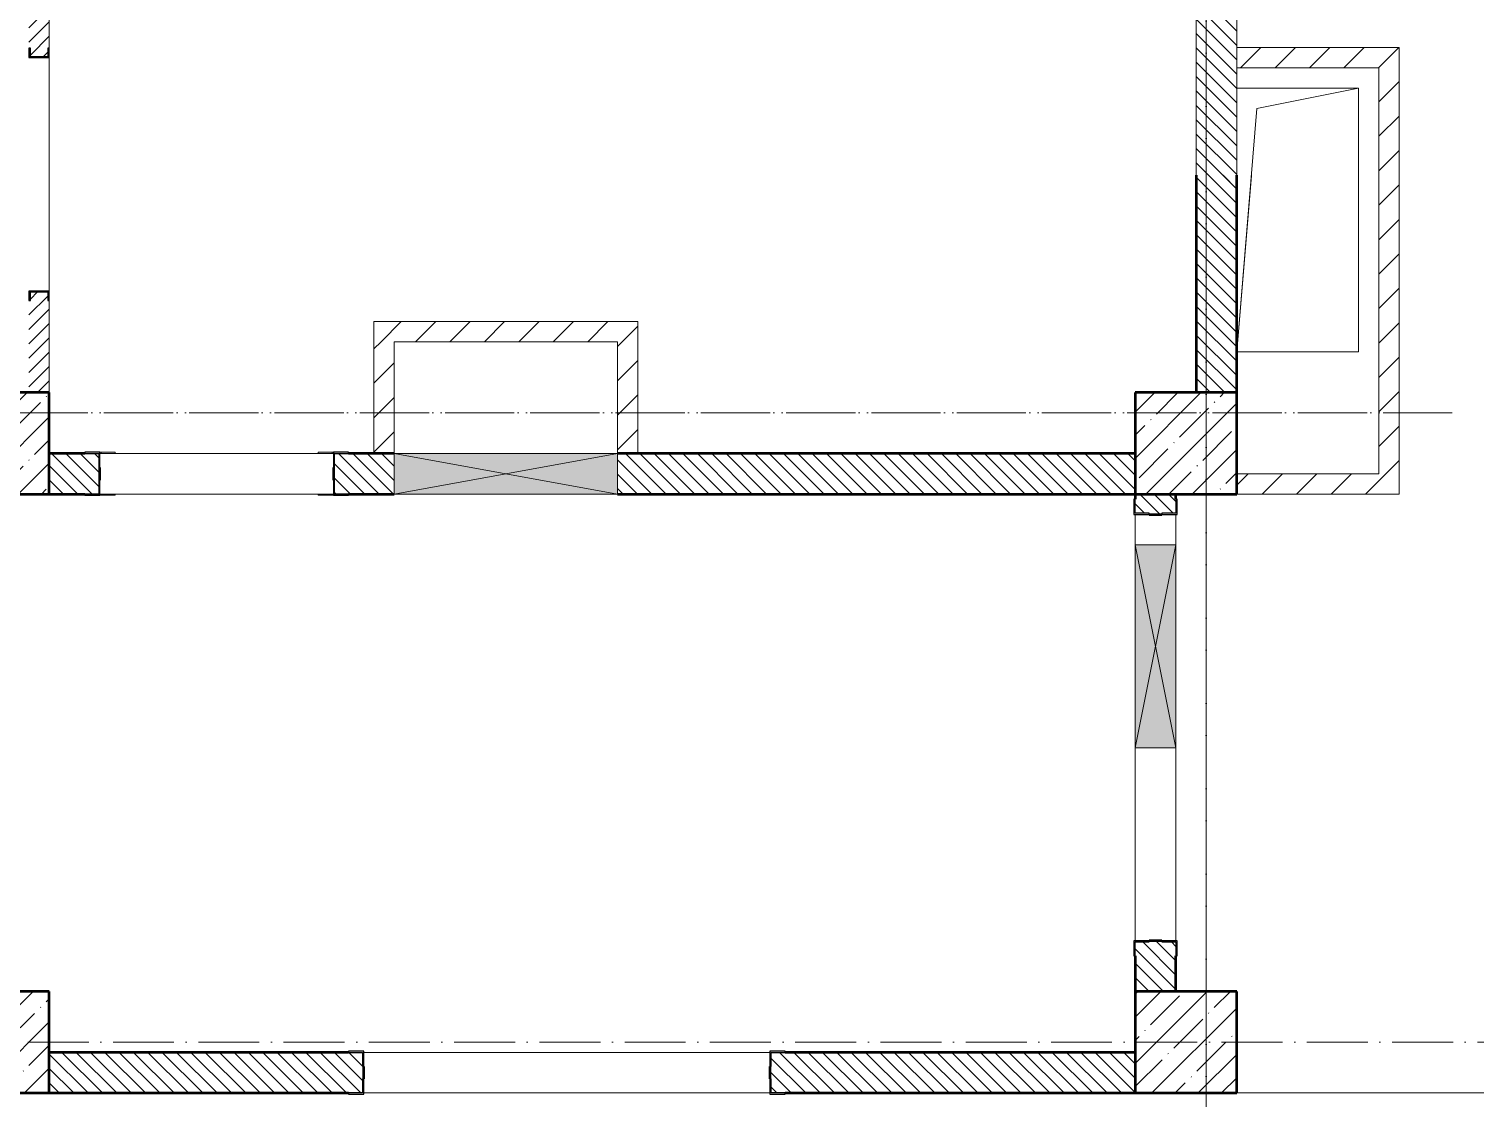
# Model space of a CAD drawing. Header units: millimetres. Extents: x -12989 to 629078, y -109036 to 555275.
# Drawn here: x 126560 to 133684, y 106670 to 111936 of the extents above; entities that cross this region are included whole.
import ezdxf

# ---------------------------------------------------------------- set-up
doc = ezdxf.new("R2010")
doc.units = ezdxf.units.MM
doc.linetypes.add('50_200_ШТРИХ_1Т_ш5_п1_п1_', pattern=[700, 500, -100, 0, -100])
for name, color, linetype, lineweight in [('A-DETL-GENF-OTLN', 7, 'Continuous', 9), ('A-FLOR-____-OTLN', 7, 'Continuous', 9), ('A-GENM-____-MCUT', 7, 'Continuous', 25), ('A-GENM-____-OTLN', 7, 'Continuous', 9), ('A-GENM-____-OTLN-1', 7, 'Continuous', 25), ('A-GLAZ-____-OTLN', 7, 'Continuous', 9), ('A-WALL-____-MCUT', 7, 'Continuous', 13), ('A-WALL-____-MCUT-2', 7, 'Continuous', 50), ('A-WALL-____-PATT-1', 7, 'Continuous', 9), ('A-WALL-FNSH-MCUT-1', 7, 'Continuous', 9), ('I-WALL-____-OTLN', 7, 'Continuous', 9), ('S-COLS-____-MCUT', 7, 'Continuous', 50), ('S-COLS-____-OTLN', 7, 'Continuous', 9), ('S-GRID-____-OTLN-1', 7, '50_200_ШТРИХ_1Т_ш5_п1_п1_', 9)]:
    doc.layers.add(name, color=color, linetype=linetype, lineweight=lineweight)
pattern_1 = [(45, (-89000, -46181.04), (-114.04925, 114.04925), []), (45, (-88885.95, -46181.04), (-114.04925, 114.04925), [201.613, -40.323, 3.353, -36.97])]
pattern_2 = [(45, (-83150, -46181.04), (-114.04925, 114.04925), []), (45, (-83035.95, -46181.04), (-114.04925, 114.04925), [201.613, -40.323, 3.353, -36.97])]
pattern_3 = [(135, (43259.71, 63713.66), (-35.35534, -35.35534), [])]
pattern_4 = [(45, (-83150, -43231.04), (-114.04925, 114.04925), []), (45, (-83035.95, -43231.04), (-114.04925, 114.04925), [201.613, -40.323, 3.353, -36.97])]
pattern_5 = [(45, (-89000, -43231.04), (-114.04925, 114.04925), []), (45, (-88885.95, -43231.04), (-114.04925, 114.04925), [201.613, -40.323, 3.353, -36.97])]
pattern_6 = [(45, (43259.71, 63713.66), (-84.85281, 84.85281), [])]
pattern_7 = [(135, (43259.71, 63713.66), (-35.35534, -35.35534), [])]
pattern_8 = [(45, (43259.71, 63713.66), (-84.85281, 84.85281), [])]

# ---------------------------------------------------------------- blocks, each defined once
blk = doc.blocks.new('BSC_Колонна _Прямоугольная - 500х500-V53-АР1_План отверстий 2 этажа в осях 1-64_Ю-ЯЯ')
at = {"layer": 'S-COLS-____-OTLN'}
h = blk.add_hatch(dxfattribs=at)
h.set_pattern_fill('FP_63', color=256, style=0, pattern_type=2)
h.set_pattern_definition(pattern_1)
h.paths.add_polyline_path([(-250, -250), (250, -250), (250, 250), (-250, 250)], flags=0)
at = {"layer": 'S-COLS-____-MCUT'}
for p, q in [((250, 250), (-250, 250)), ((-250, 250), (-250, -250)), ((250, -250), (250, 250)), ((-250, -250), (250, -250))]:
    blk.add_line(p, q, dxfattribs=at)
blk = doc.blocks.new('BSC_Колонна _Прямоугольная - 500х500-V54-АР1_План отверстий 2 этажа в осях 1-64_Ю-ЯЯ')
at = {"layer": 'S-COLS-____-OTLN'}
h = blk.add_hatch(dxfattribs=at)
h.set_pattern_fill('FP_64', color=256, style=0, pattern_type=2)
h.set_pattern_definition(pattern_2)
h.paths.add_polyline_path([(-250, -250), (250, -250), (250, 250), (-250, 250)], flags=0)
at = {"layer": 'S-COLS-____-MCUT'}
for p, q in [((250, 250), (-250, 250)), ((-250, 250), (-250, -250)), ((250, -250), (250, 250)), ((-250, -250), (250, -250))]:
    blk.add_line(p, q, dxfattribs=at)
blk = doc.blocks.new('BSC_Колонна _Прямоугольная - 500х500-V121-АР1_План отверстий 2 этажа в осях 1-64_Ю-ЯЯ')
at = {"layer": 'S-COLS-____-OTLN'}
h = blk.add_hatch(dxfattribs=at)
h.set_pattern_fill('FP_134', color=256, style=0, pattern_type=2)
h.set_pattern_definition(pattern_4)
h.paths.add_polyline_path([(-250, -250), (250, -250), (250, 250), (-250, 250)], flags=0)
at = {"layer": 'S-COLS-____-MCUT'}
for p, q in [((250, 250), (-250, 250)), ((-250, 250), (-250, -250)), ((250, -250), (250, 250)), ((-250, -250), (250, -250))]:
    blk.add_line(p, q, dxfattribs=at)
blk = doc.blocks.new('BSC_Колонна _Прямоугольная - 500х500-V122-АР1_План отверстий 2 этажа в осях 1-64_Ю-ЯЯ')
at = {"layer": 'S-COLS-____-OTLN'}
h = blk.add_hatch(dxfattribs=at)
h.set_pattern_fill('FP_135', color=256, style=0, pattern_type=2)
h.set_pattern_definition(pattern_5)
h.paths.add_polyline_path([(-250, -250), (250, -250), (250, 250), (-250, 250)], flags=0)
at = {"layer": 'S-COLS-____-MCUT'}
for p, q in [((250, 250), (-250, 250)), ((-250, 250), (-250, -250)), ((250, -250), (250, 250)), ((-250, -250), (250, -250))]:
    blk.add_line(p, q, dxfattribs=at)
blk = doc.blocks.new('154_Стойка_СКБ_Швеллер - СМ-2180_100-28278414-АР1_План отверстий 2 этажа в осях 1-64_Ю-ЯЯ')
at = {"layer": 'A-GENM-____-MCUT'}
for p, q in [((171, 50), (125, 50)), ((125, 50), (125, -50)), ((129.5, 42.4), (171, 42.4)), ((129.5, -42.4), (129.5, 42.4)), ((171, 42.4), (171, 50)), ((125, -50), (171, -50)), ((171, -42.4), (129.5, -42.4)), ((171, -50), (171, -42.4))]:
    blk.add_line(p, q, dxfattribs=at)
blk = doc.blocks.new('154_Стойка_СКБ_Уголок - СМ-2180_200-28268025-АР1_План отверстий 2 этажа в осях 1-64_Ю-ЯЯ')
at = {"layer": 'A-GENM-____-MCUT'}
for p, q in [((125, 156), (125, 81)), ((200, 156), (125, 156)), ((131, 81), (131, 150)), ((131, 150), (200, 150)), ((200, 150), (200, 156)), ((125, 81), (131, 81)), ((131, 19), (125, 19)), ((125, 19), (125, -56)), ((131, -50), (131, 19)), ((125, -56), (200, -56)), ((200, -50), (131, -50)), ((200, -56), (200, -50))]:
    blk.add_line(p, q, dxfattribs=at)
blk = doc.blocks.new('Фахверк_СКБ_Уголок - 200_3550-28267367-АР1_План отверстий 2 этажа в осях 1-64_Ю-ЯЯ')
at = {"layer": 'A-GENM-____-MCUT'}
for p, q in [((200, 156), (125, 156)), ((125, 156), (125, 81)), ((131, 81), (131, 150)), ((131, 150), (200, 150)), ((200, 150), (200, 156)), ((125, 81), (131, 81)), ((131, 19), (125, 19)), ((125, 19), (125, -56)), ((131, -50), (131, 19)), ((125, -56), (200, -56)), ((200, -50), (131, -50)), ((200, -56), (200, -50))]:
    blk.add_line(p, q, dxfattribs=at)
blk = doc.blocks.new('Фахверк_СКБ_Уголок - 200_3960_зеркало-28268689-АР1_План отверстий 2 этажа в осях 1-64_Ю-ЯЯ')
at = {"layer": 'A-GENM-____-MCUT'}
for p, q in [((200, 156), (125, 156)), ((125, 156), (125, 81)), ((131, 81), (131, 150)), ((131, 150), (200, 150)), ((200, 150), (200, 156)), ((125, 81), (131, 81)), ((131, 19), (125, 19)), ((125, 19), (125, -56)), ((131, -50), (131, 19)), ((125, -56), (200, -56)), ((200, -50), (131, -50)), ((200, -56), (200, -50))]:
    blk.add_line(p, q, dxfattribs=at)
blk = doc.blocks.new('Фахверк_СКБ_Уголок - 200_3960-28268576-АР1_План отверстий 2 этажа в осях 1-64_Ю-ЯЯ')
at = {"layer": 'A-GENM-____-MCUT'}
for p, q in [((200, 156), (125, 156)), ((125, 156), (125, 81)), ((131, 81), (131, 150)), ((131, 150), (200, 150)), ((200, 150), (200, 156)), ((125, 81), (131, 81)), ((131, 19), (125, 19)), ((125, 19), (125, -56)), ((131, -50), (131, 19)), ((125, -56), (200, -56)), ((200, -50), (131, -50)), ((200, -56), (200, -50))]:
    blk.add_line(p, q, dxfattribs=at)
blk = doc.blocks.new('AR_Отверстие прямоугольное _в плите_ - AR_Отверстие прямоугольное _в плите_-V180-АР1_План отверстий 2 этажа в осях 1-64_Ю-ЯЯ')
at = {"layer": 'A-GENM-____-OTLN'}
for p, q in [((300, 650), (-300, 650)), ((-200, 550), (300, 650)), ((300, -650), (300, 650)), ((-300, -650), (-200, 550)), ((-300, -650), (300, -650))]:
    blk.add_line(p, q, dxfattribs=at)
blk = doc.blocks.new('AR_Отверстие прямоугольное _в стене__БезПР - AR_Отверстие прямоугольное _в стене__БезПР-36789323-АР1_План отверстий 2 этажа в осях 1-64_Ю-ЯЯ')
at = {"layer": 'A-GLAZ-____-OTLN'}
blk.add_hatch(color=256, dxfattribs=at).paths.add_polyline_path([(-500, -100), (500, -100), (500, 100), (-500, 100)], flags=0)
at = {"layer": 'A-DETL-GENF-OTLN'}
for p, q in [((-500, -100), (-500, 100)), ((-500, 100), (500, 100)), ((500, 100), (-500, -100)), ((-500, 100), (500, -100)), ((500, 100), (-500, 100)), ((-500, 100), (-500, -100)), ((500, 100), (500, -100)), ((500, -100), (500, 100)), ((500, -100), (-500, -100)), ((-500, -100), (500, -100))]:
    blk.add_line(p, q, dxfattribs=at)
at = {"layer": 'A-GLAZ-____-OTLN'}
blk.add_line((500, 100), (-500, 100), dxfattribs=at)
blk = doc.blocks.new('AR_Отверстие прямоугольное _в стене__БезПР - AR_Отверстие прямоугольное _в стене__БезПР-36789527-АР1_План отверстий 2 этажа в осях 1-64_Ю-ЯЯ')
at = {"layer": 'A-GLAZ-____-OTLN'}
blk.add_hatch(color=256, dxfattribs=at).paths.add_polyline_path([(-550, 100), (-550, -100), (550, -100), (550, 100)], flags=0)
at = {"layer": 'A-DETL-GENF-OTLN'}
for p, q in [((-550, -100), (-550, 100)), ((-550, 100), (550, 100)), ((550, 100), (-550, -100)), ((-550, 100), (550, -100)), ((550, 100), (-550, 100)), ((-550, 100), (-550, -100)), ((550, 100), (550, -100)), ((550, -100), (550, 100)), ((550, -100), (-550, -100)), ((-550, -100), (550, -100))]:
    blk.add_line(p, q, dxfattribs=at)
at = {"layer": 'A-GLAZ-____-OTLN'}
blk.add_line((550, 100), (-550, 100), dxfattribs=at)
blk = doc.blocks.new('BSC_Колонна _Прямоугольная - 500х500-V80-АР1_План отверстий 2 этажа в осях 1-64_А-ГГ')
at = {"layer": 'S-COLS-____-OTLN'}
h = blk.add_hatch(dxfattribs=at)
h.set_pattern_fill('FP_109', color=256, style=0, pattern_type=2)
h.set_pattern_definition(pattern_1)
h.paths.add_polyline_path([(-250, -250), (250, -250), (250, 250), (-250, 250)], flags=0)
at = {"layer": 'S-COLS-____-MCUT'}
for p, q in [((250, 250), (-250, 250)), ((-250, 250), (-250, -250)), ((250, -250), (250, 250)), ((-250, -250), (250, -250))]:
    blk.add_line(p, q, dxfattribs=at)
blk = doc.blocks.new('BSC_Колонна _Прямоугольная - 500х500-V81-АР1_План отверстий 2 этажа в осях 1-64_А-ГГ')
at = {"layer": 'S-COLS-____-OTLN'}
h = blk.add_hatch(dxfattribs=at)
h.set_pattern_fill('FP_110', color=256, style=0, pattern_type=2)
h.set_pattern_definition(pattern_2)
h.paths.add_polyline_path([(-250, -250), (250, -250), (250, 250), (-250, 250)], flags=0)
at = {"layer": 'S-COLS-____-MCUT'}
for p, q in [((250, 250), (-250, 250)), ((-250, 250), (-250, -250)), ((250, -250), (250, 250)), ((-250, -250), (250, -250))]:
    blk.add_line(p, q, dxfattribs=at)
blk = doc.blocks.new('BSC_Колонна _Прямоугольная - 500х500-V125-АР1_План отверстий 2 этажа в осях 1-64_А-ГГ')
at = {"layer": 'S-COLS-____-OTLN'}
h = blk.add_hatch(dxfattribs=at)
h.set_pattern_fill('FP_155', color=256, style=0, pattern_type=2)
h.set_pattern_definition(pattern_4)
h.paths.add_polyline_path([(-250, -250), (250, -250), (250, 250), (-250, 250)], flags=0)
at = {"layer": 'S-COLS-____-MCUT'}
for p, q in [((250, 250), (-250, 250)), ((-250, 250), (-250, -250)), ((250, -250), (250, 250)), ((-250, -250), (250, -250))]:
    blk.add_line(p, q, dxfattribs=at)
blk = doc.blocks.new('BSC_Колонна _Прямоугольная - 500х500-V126-АР1_План отверстий 2 этажа в осях 1-64_А-ГГ')
at = {"layer": 'S-COLS-____-OTLN'}
h = blk.add_hatch(dxfattribs=at)
h.set_pattern_fill('FP_156', color=256, style=0, pattern_type=2)
h.set_pattern_definition(pattern_5)
h.paths.add_polyline_path([(-250, -250), (250, -250), (250, 250), (-250, 250)], flags=0)
at = {"layer": 'S-COLS-____-MCUT'}
for p, q in [((250, 250), (-250, 250)), ((-250, 250), (-250, -250)), ((250, -250), (250, 250)), ((-250, -250), (250, -250))]:
    blk.add_line(p, q, dxfattribs=at)
blk = doc.blocks.new('154_Стойка_СКБ_Швеллер - СМ-2180_100-28278414-АР1_План отверстий 2 этажа в осях 1-64_А-ГГ')
at = {"layer": 'A-GENM-____-MCUT'}
for p, q in [((171, 50), (125, 50)), ((125, 50), (125, -50)), ((129.5, 42.4), (171, 42.4)), ((129.5, -42.4), (129.5, 42.4)), ((171, 42.4), (171, 50)), ((125, -50), (171, -50)), ((171, -42.4), (129.5, -42.4)), ((171, -50), (171, -42.4))]:
    blk.add_line(p, q, dxfattribs=at)
blk = doc.blocks.new('154_Стойка_СКБ_Уголок - СМ-2180_200-28268025-АР1_План отверстий 2 этажа в осях 1-64_А-ГГ')
at = {"layer": 'A-GENM-____-MCUT'}
for p, q in [((125, 156), (125, 81)), ((200, 156), (125, 156)), ((131, 81), (131, 150)), ((131, 150), (200, 150)), ((200, 150), (200, 156)), ((125, 81), (131, 81)), ((131, 19), (125, 19)), ((125, 19), (125, -56)), ((131, -50), (131, 19)), ((125, -56), (200, -56)), ((200, -50), (131, -50)), ((200, -56), (200, -50))]:
    blk.add_line(p, q, dxfattribs=at)
blk = doc.blocks.new('Стойка_Влож_Уголок_Опорный - Уголок-28213941-АР1_План отверстий 2 этажа в осях 1-64_А-ГГ')
at = {"layer": 'A-GENM-____-OTLN'}
for p, q in [((-212, -6), (-212, 0)), ((0, 0), (0, -6)), ((-212, -75), (-212, -6)), ((-212, -6), (-206, -6)), ((-6, -6), (0, -6)), ((0, -6), (0, -75)), ((-212, -75), (-206, -75)), ((-6, -75), (0, -75))]:
    blk.add_line(p, q, dxfattribs=at)
blk = doc.blocks.new('Фахверк_СКБ_Уголок - 200_3550-28267367-АР1_План отверстий 2 этажа в осях 1-64_А-ГГ')
at = {"layer": 'A-GENM-____-MCUT'}
for p, q in [((200, 156), (125, 156)), ((125, 156), (125, 81)), ((131, 81), (131, 150)), ((131, 150), (200, 150)), ((200, 150), (200, 156)), ((125, 81), (131, 81)), ((131, 19), (125, 19)), ((125, 19), (125, -56)), ((131, -50), (131, 19)), ((125, -56), (200, -56)), ((200, -50), (131, -50)), ((200, -56), (200, -50))]:
    blk.add_line(p, q, dxfattribs=at)
blk = doc.blocks.new('Фахверк_СКБ_Уголок - 200_3960_зеркало-28268689-АР1_План отверстий 2 этажа в осях 1-64_А-ГГ')
at = {"layer": 'A-GENM-____-MCUT'}
for p, q in [((200, 156), (125, 156)), ((125, 156), (125, 81)), ((131, 81), (131, 150)), ((131, 150), (200, 150)), ((200, 150), (200, 156)), ((125, 81), (131, 81)), ((131, 19), (125, 19)), ((125, 19), (125, -56)), ((131, -50), (131, 19)), ((125, -56), (200, -56)), ((200, -50), (131, -50)), ((200, -56), (200, -50))]:
    blk.add_line(p, q, dxfattribs=at)
blk = doc.blocks.new('Фахверк_СКБ_Уголок - 200_3960-28268576-АР1_План отверстий 2 этажа в осях 1-64_А-ГГ')
at = {"layer": 'A-GENM-____-MCUT'}
for p, q in [((200, 156), (125, 156)), ((125, 156), (125, 81)), ((131, 81), (131, 150)), ((131, 150), (200, 150)), ((200, 150), (200, 156)), ((125, 81), (131, 81)), ((131, 19), (125, 19)), ((125, 19), (125, -56)), ((131, -50), (131, 19)), ((125, -56), (200, -56)), ((200, -50), (131, -50)), ((200, -56), (200, -50))]:
    blk.add_line(p, q, dxfattribs=at)
blk = doc.blocks.new('AR_Отверстие прямоугольное _в плите_ - AR_Отверстие прямоугольное _в плите_-30552544-АР1_План отверстий 2 этажа в осях 1-64_А-ГГ')
at = {"layer": 'A-GENM-____-OTLN'}
for p, q in [((-300, -650), (-227.5, 220.1)), ((300, -650), (300, 220.1)), ((-300, -650), (300, -650))]:
    blk.add_line(p, q, dxfattribs=at)
blk = doc.blocks.new('AR_Отверстие прямоугольное _в стене__БезПР - AR_Отверстие прямоугольное _в стене__БезПР-36789323-АР1_План отверстий 2 этажа в осях 1-64_А-ГГ')
at = {"layer": 'A-GLAZ-____-OTLN'}
blk.add_hatch(color=256, dxfattribs=at).paths.add_polyline_path([(-500, -100), (500, -100), (500, 100), (-500, 100)], flags=0)
at = {"layer": 'A-DETL-GENF-OTLN'}
for p, q in [((-500, -100), (-500, 100)), ((-500, 100), (500, 100)), ((500, 100), (-500, -100)), ((-500, 100), (500, -100)), ((500, 100), (-500, 100)), ((-500, 100), (-500, -100)), ((500, 100), (500, -100)), ((500, -100), (500, 100)), ((500, -100), (-500, -100)), ((-500, -100), (500, -100))]:
    blk.add_line(p, q, dxfattribs=at)
at = {"layer": 'A-GLAZ-____-OTLN'}
blk.add_line((500, 100), (-500, 100), dxfattribs=at)
blk = doc.blocks.new('AR_Отверстие прямоугольное _в стене__БезПР - AR_Отверстие прямоугольное _в стене__БезПР-36789527-АР1_План отверстий 2 этажа в осях 1-64_А-ГГ')
at = {"layer": 'A-GLAZ-____-OTLN'}
blk.add_hatch(color=256, dxfattribs=at).paths.add_polyline_path([(-550, 100), (-550, -100), (550, -100), (550, 100)], flags=0)
at = {"layer": 'A-DETL-GENF-OTLN'}
for p, q in [((-550, -100), (-550, 100)), ((-550, 100), (550, 100)), ((550, 100), (-550, -100)), ((-550, 100), (550, -100)), ((550, 100), (-550, 100)), ((-550, 100), (-550, -100)), ((550, 100), (550, -100)), ((550, -100), (550, 100)), ((550, -100), (-550, -100)), ((-550, -100), (550, -100))]:
    blk.add_line(p, q, dxfattribs=at)
at = {"layer": 'A-GLAZ-____-OTLN'}
blk.add_line((550, 100), (-550, 100), dxfattribs=at)
blk = doc.blocks.new('2этаж')
at = {"layer": 'S-GRID-____-OTLN-1', "color": 251, "ltscale": 0.6, "true_color": 0x636466}
for p, q in [((73508.3, 549908.8), (73508.3, 498997)), ((73508.3, 508896.9), (73508.3, 454533.3)), ((51735.1, 505347), (74727.1, 505347)), ((53374.4, 505347), (74727.1, 505347)), ((58880.7, 502247), (88334.7, 502247)), ((58880.7, 502247), (88334.7, 502247))]:
    blk.add_line(p, q, dxfattribs=at)

msp = doc.modelspace()

# ---------------------------------------------------------------- hatches: boundary and pattern name
at = {"layer": 'A-WALL-____-PATT-1'}
h = msp.add_hatch(dxfattribs=at)
h.set_pattern_fill('FP_5', color=256, style=0, pattern_type=2)
h.set_pattern_definition([(45, (43259.71, 63713.66), (-35.35534, 35.35534), [])])
h.paths.add_polyline_path([(126567.3115, 110144.7006), (126659.7115, 110144.7006), (126659.7115, 110598.7006), (126652.1115, 110598.7006), (126652.1115, 110640.2006), (126567.3115, 110640.2006), (126567.3115, 110598.7006), (126559.7115, 110598.7006), (126559.7115, 110144.7006)], flags=0)
h.paths.add_polyline_path([(126567.3115, 111799.2006), (126652.1115, 111799.2006), (126652.1115, 111840.7006), (126659.7115, 111840.7006), (126659.7115, 112448.7006), (126652.1115, 112448.7006), (126652.1115, 112490.2006), (126567.3115, 112490.2006), (126567.3115, 112448.7006), (126559.7115, 112448.7006), (126559.7115, 111840.7006), (126567.3115, 111840.7006)], flags=0)
h.paths.add_polyline_path([(126656.7115, 113647.7006), (126656.8543, 113694.7006), (126659.7115, 113694.7006), (126659.7115, 115394.7006), (126559.7115, 115394.7006), (126559.7115, 113694.7006), (126562.7115, 113694.7006), (126562.7115, 113647.7006)], flags=0)
h = msp.add_hatch(dxfattribs=at)
h.set_pattern_fill('FP_6', color=256, style=0, pattern_type=2)
h.set_pattern_definition(pattern_3)
h.paths.add_polyline_path([(132509.7115, 110144.7006), (132509.7115, 115394.7006), (132309.7115, 115394.7006), (132309.7115, 110144.7006)], flags=0)
h = msp.add_hatch(dxfattribs=at)
h.set_pattern_fill('FP_4', color=256, style=0, pattern_type=2)
h.set_pattern_definition(pattern_6)
h.paths.add_polyline_path([(133209.7115, 111744.7006), (133209.7115, 111844.7006), (132509.7115, 111844.7006), (132509.7115, 111744.7006)], flags=0)
h = msp.add_hatch(dxfattribs=at)
h.set_pattern_fill('FP_4', color=256, style=0, pattern_type=2)
h.set_pattern_definition(pattern_6)
h.paths.add_polyline_path([(133209.7115, 109744.7006), (133309.7115, 109744.7006), (133309.7115, 111844.7006), (133209.7115, 111844.7006), (133209.7115, 111251.7764)], flags=0)
h = msp.add_hatch(dxfattribs=at)
h.set_pattern_fill('FP_6', color=256, style=0, pattern_type=2)
h.set_pattern_definition(pattern_7)
h.paths.add_polyline_path([(132509.7115, 110144.7006), (132509.7115, 111214.8392), (132309.7115, 111214.8392), (132309.7115, 110144.7006)], flags=0)
h = msp.add_hatch(dxfattribs=at)
h.set_pattern_fill('FP_4', color=256, style=0, pattern_type=2)
h.set_pattern_definition(pattern_8)
h.paths.add_polyline_path([(133309.7115, 109744.7006), (133309.7115, 111214.8392), (133209.7115, 111214.8392), (133209.7115, 109744.7006)], flags=0)
h = msp.add_hatch(dxfattribs=at)
h.set_pattern_fill('FP_5', color=256, style=0, pattern_type=2)
h.set_pattern_definition([(45, (43259.71, 63713.66), (-35.35534, 35.35534), [])])
h.paths.add_polyline_path([(126659.7115, 110144.7006), (126659.7115, 110598.7006), (126652.1115, 110598.7006), (126652.1115, 110640.2006), (126567.3115, 110640.2006), (126567.3115, 110598.7006), (126559.7115, 110598.7006), (126559.7115, 110144.7006), (126652.1115, 110144.7006)], flags=0)
h = msp.add_hatch(dxfattribs=at)
h.set_pattern_fill('FP_4', color=256, style=0, pattern_type=2)
h.set_pattern_definition(pattern_6)
h.paths.add_polyline_path([(128259.7115, 110394.7006), (129559.7115, 110394.7006), (129559.7115, 110494.7006), (128259.7115, 110494.7006)], flags=0)
h = msp.add_hatch(dxfattribs=at)
h.set_pattern_fill('FP_4', color=256, style=0, pattern_type=2)
h.set_pattern_definition(pattern_8)
h.paths.add_polyline_path([(128259.7115, 110394.7006), (129559.7115, 110394.7006), (129559.7115, 110494.7006), (128259.7115, 110494.7006)], flags=0)
h = msp.add_hatch(dxfattribs=at)
h.set_pattern_fill('FP_4', color=256, style=0, pattern_type=2)
h.set_pattern_definition(pattern_6)
h.paths.add_polyline_path([(128359.7115, 109844.7006), (128359.7115, 110394.7006), (128259.7115, 110394.7006), (128259.7115, 109844.7006)], flags=0)
h = msp.add_hatch(dxfattribs=at)
h.set_pattern_fill('FP_4', color=256, style=0, pattern_type=2)
h.set_pattern_definition(pattern_8)
h.paths.add_polyline_path([(128359.7115, 109844.7006), (128359.7115, 110394.7006), (128259.7115, 110394.7006), (128259.7115, 109844.7006)], flags=0)
h = msp.add_hatch(dxfattribs=at)
h.set_pattern_fill('FP_4', color=256, style=0, pattern_type=2)
h.set_pattern_definition(pattern_6)
h.paths.add_polyline_path([(129459.7115, 109844.7006), (129559.7115, 109844.7006), (129559.7115, 110394.7006), (129459.7115, 110394.7006)], flags=0)
h = msp.add_hatch(dxfattribs=at)
h.set_pattern_fill('FP_4', color=256, style=0, pattern_type=2)
h.set_pattern_definition(pattern_8)
h.paths.add_polyline_path([(129459.7115, 109844.7006), (129559.7115, 109844.7006), (129559.7115, 110394.7006), (129459.7115, 110394.7006)], flags=0)
h = msp.add_hatch(dxfattribs=at)
h.set_pattern_fill('FP_6', color=256, style=0, pattern_type=2)
h.set_pattern_definition(pattern_3)
h.paths.add_polyline_path([(132009.7115, 109644.7006), (132009.7115, 109844.7006), (129459.7115, 109844.7006), (129459.7115, 109644.7006), (131619.5637, 109644.7006)], flags=0)
h.paths.add_polyline_path([(126834.7115, 109644.7006), (126903.7115, 109644.7006), (126903.7115, 109713.7006), (126909.7115, 109713.7006), (126909.7115, 109775.7006), (126903.7115, 109775.7006), (126903.7115, 109844.7006), (126659.7115, 109844.7006), (126659.7115, 109644.7006), (126703.7115, 109644.7006)], flags=0)
h.paths.add_polyline_path([(128134.7115, 109644.7006), (128359.7115, 109644.7006), (128359.7115, 109844.7006), (128065.7115, 109844.7006), (128065.7115, 109775.7006), (128059.7115, 109775.7006), (128059.7115, 109713.7006), (128065.7115, 109713.7006), (128065.7115, 109644.7006), (128084.5624, 109644.7006)], flags=0)
h = msp.add_hatch(dxfattribs=at)
h.set_pattern_fill('FP_6', color=256, style=0, pattern_type=2)
h.set_pattern_definition(pattern_7)
h.paths.add_polyline_path([(132009.7115, 109644.7006), (132009.7115, 109844.7006), (129459.7115, 109844.7006), (129459.7115, 109644.7006), (131619.2363, 109644.7006)], flags=0)
h.paths.add_polyline_path([(128359.7115, 109644.7006), (128359.7115, 109844.7006), (128065.7115, 109844.7006), (128065.7115, 109775.7006), (128059.7115, 109775.7006), (128059.7115, 109713.7006), (128065.7115, 109713.7006), (128065.7115, 109644.7006), (128134.7115, 109644.7006)], flags=0)
h.paths.add_polyline_path([(126834.7115, 109644.7006), (126903.7115, 109644.7006), (126903.7115, 109713.7006), (126909.7115, 109713.7006), (126909.7115, 109775.7006), (126903.7115, 109775.7006), (126903.7115, 109844.7006), (126659.7115, 109844.7006), (126659.7115, 109644.7006)], flags=0)
h = msp.add_hatch(dxfattribs=at)
h.set_pattern_fill('FP_4', color=256, style=0, pattern_type=2)
h.set_pattern_definition(pattern_6)
h.paths.add_polyline_path([(132509.7115, 109644.7006), (133309.7115, 109644.7006), (133309.7115, 109744.7006), (132509.7115, 109744.7006)], flags=0)
h = msp.add_hatch(dxfattribs=at)
h.set_pattern_fill('FP_4', color=256, style=0, pattern_type=2)
h.set_pattern_definition(pattern_8)
h.paths.add_polyline_path([(132509.7115, 109644.7006), (133309.7115, 109644.7006), (133309.7115, 109744.7006), (132509.7115, 109744.7006)], flags=0)
h = msp.add_hatch(dxfattribs=at)
h.set_pattern_fill('FP_6', color=256, style=0, pattern_type=2)
h.set_pattern_definition(pattern_3)
h.paths.add_polyline_path([(132009.7115, 107194.7006), (132209.7115, 107194.7006), (132209.7115, 107438.7006), (132140.7115, 107438.7006), (132140.7115, 107444.7006), (132078.7115, 107444.7006), (132078.7115, 107438.7006), (132009.7115, 107438.7006), (132009.7115, 107369.7006)], flags=0)
h.paths.add_polyline_path([(132078.7115, 109544.7006), (132140.7115, 109544.7006), (132140.7115, 109550.7006), (132209.7115, 109550.7006), (132209.7115, 109644.7006), (132009.7115, 109644.7006), (132009.7115, 109550.7006), (132078.7115, 109550.7006)], flags=0)
h = msp.add_hatch(dxfattribs=at)
h.set_pattern_fill('FP_6', color=256, style=0, pattern_type=2)
h.set_pattern_definition(pattern_7)
h.paths.add_polyline_path([(132209.7115, 107194.7006), (132209.7115, 107438.7006), (132140.7115, 107438.7006), (132140.7115, 107444.7006), (132078.7115, 107444.7006), (132078.7115, 107438.7006), (132009.7115, 107438.7006), (132009.7115, 107194.7006)], flags=0)
h.paths.add_polyline_path([(132140.7115, 109544.7006), (132140.7115, 109550.7006), (132209.7115, 109550.7006), (132209.7115, 109644.7006), (132009.7115, 109644.7006), (132009.7115, 109550.7006), (132078.7115, 109550.7006), (132078.7115, 109544.7006)], flags=0)
h = msp.add_hatch(dxfattribs=at)
h.set_pattern_fill('FP_6', color=256, style=0, pattern_type=2)
h.set_pattern_definition(pattern_3)
h.paths.add_polyline_path([(131619.5637, 106694.7006), (132009.7115, 106694.7006), (132009.7115, 106894.7006), (130215.7115, 106894.7006), (130215.7115, 106825.7006), (130209.7115, 106825.7006), (130209.7115, 106763.7006), (130215.7115, 106763.7006), (130215.7115, 106694.7006), (130284.7115, 106694.7006)], flags=0)
h.paths.add_polyline_path([(128203.7115, 106694.7006), (128203.7115, 106763.7006), (128209.7115, 106763.7006), (128209.7115, 106825.7006), (128203.7115, 106825.7006), (128203.7115, 106894.7006), (126659.7115, 106894.7006), (126659.7115, 106694.7006), (128134.7115, 106694.7006)], flags=0)
h = msp.add_hatch(dxfattribs=at)
h.set_pattern_fill('FP_6', color=256, style=0, pattern_type=2)
h.set_pattern_definition(pattern_7)
h.paths.add_polyline_path([(131619.2363, 106694.7006), (132009.7115, 106694.7006), (132009.7115, 106894.7006), (130215.7115, 106894.7006), (130215.7115, 106825.7006), (130209.7115, 106825.7006), (130209.7115, 106763.7006), (130215.7115, 106763.7006), (130215.7115, 106694.7006), (130284.7115, 106694.7006)], flags=0)
h.paths.add_polyline_path([(128084.3077, 106694.7006), (128203.7115, 106694.7006), (128203.7115, 106763.7006), (128209.7115, 106763.7006), (128209.7115, 106825.7006), (128203.7115, 106825.7006), (128203.7115, 106894.7006), (126659.7115, 106894.7006), (126659.7115, 106694.7006)], flags=0)

# ---------------------------------------------------------------- linework, layer by layer
at = {"layer": 'A-FLOR-____-OTLN'}
for p, q in [((132509.7115, 111644.7006), (133109.7115, 111644.7006)), ((133109.7115, 111644.7006), (133109.7115, 110344.7006)), ((133109.7115, 111214.8392), (133109.7115, 110344.7006)), ((133109.7115, 110344.7006), (132509.7115, 110344.7006)), ((133109.7115, 110344.7006), (132509.7115, 110344.7006)), ((132509.7115, 106694.7006), (135959.7115, 106694.7006)), ((132509.7115, 106694.7006), (135959.7115, 106694.7006))]:
    msp.add_line(p, q, dxfattribs=at)
at = {"layer": 'A-WALL-____-MCUT'}
for p, q in [((132309.7115, 115394.7006), (132309.7115, 110144.7006)), ((132509.7115, 110144.7006), (132509.7115, 115394.7006)), ((126834.7115, 109844.7006), (126659.7115, 109844.7006)), ((128359.7115, 109844.7006), (128134.7115, 109844.7006)), ((132009.7115, 109844.7006), (129459.7115, 109844.7006)), ((126909.7115, 109713.7006), (126909.7115, 109775.7006)), ((128059.7115, 109775.7006), (128059.7115, 109713.7006)), ((126659.7115, 109644.7006), (126834.7115, 109644.7006)), ((128134.7115, 109644.7006), (128359.7115, 109644.7006)), ((129459.7115, 109644.7006), (132009.7115, 109644.7006)), ((132009.7115, 109644.7006), (132009.7115, 109619.7006)), ((132209.7115, 109619.7006), (132209.7115, 109644.7006)), ((132078.7115, 109544.7006), (132140.7115, 109544.7006)), ((132140.7115, 107444.7006), (132078.7115, 107444.7006)), ((132009.7115, 107369.7006), (132009.7115, 107194.7006)), ((132209.7115, 107194.7006), (132209.7115, 107369.7006)), ((128134.7115, 106894.7006), (126659.7115, 106894.7006)), ((132009.7115, 106894.7006), (130284.7115, 106894.7006)), ((128209.7115, 106763.7006), (128209.7115, 106825.7006)), ((130209.7115, 106825.7006), (130209.7115, 106763.7006)), ((126659.7115, 106694.7006), (128134.7115, 106694.7006)), ((130284.7115, 106694.7006), (132009.7115, 106694.7006))]:
    msp.add_line(p, q, dxfattribs=at)
at = {"layer": 'A-WALL-____-MCUT-2'}
for p, q in [((132309.7115, 111214.8392), (132309.7115, 110144.7006)), ((132509.7115, 110144.7006), (132509.7115, 111214.8392)), ((126834.7115, 109844.7006), (126659.7115, 109844.7006)), ((128359.7115, 109844.7006), (128134.7115, 109844.7006)), ((132009.7115, 109844.7006), (129459.7115, 109844.7006)), ((126909.7115, 109713.7006), (126909.7115, 109775.7006)), ((128059.7115, 109775.7006), (128059.7115, 109713.7006)), ((126659.7115, 109644.7006), (126834.7115, 109644.7006)), ((128134.7115, 109644.7006), (128359.7115, 109644.7006)), ((129459.7115, 109644.7006), (132009.7115, 109644.7006)), ((132009.7115, 109644.7006), (132009.7115, 109619.7006)), ((132209.7115, 109619.7006), (132209.7115, 109644.7006)), ((132078.7115, 109544.7006), (132140.7115, 109544.7006)), ((132140.7115, 107444.7006), (132078.7115, 107444.7006)), ((132009.7115, 107369.7006), (132009.7115, 107194.7006)), ((132209.7115, 107194.7006), (132209.7115, 107369.7006)), ((128134.7115, 106894.7006), (126659.7115, 106894.7006)), ((132009.7115, 106894.7006), (130284.7115, 106894.7006)), ((128209.7115, 106763.7006), (128209.7115, 106825.7006)), ((130209.7115, 106825.7006), (130209.7115, 106763.7006)), ((126659.7115, 106694.7006), (128134.7115, 106694.7006)), ((130284.7115, 106694.7006), (132009.7115, 106694.7006))]:
    msp.add_line(p, q, dxfattribs=at)
at = {"layer": 'A-WALL-FNSH-MCUT-1'}
for p, q in [((126659.7115, 111840.7006), (126659.7115, 112448.7006)), ((133309.7115, 111844.7006), (132509.7115, 111844.7006)), ((133309.7115, 109644.7006), (133309.7115, 111844.7006)), ((132509.7115, 111744.7006), (133209.7115, 111744.7006)), ((133209.7115, 111744.7006), (133209.7115, 109744.7006)), ((133209.7115, 111214.8392), (133209.7115, 109744.7006)), ((133309.7115, 109644.7006), (133309.7115, 111214.8392)), ((126659.7115, 110144.7006), (126659.7115, 110598.7006)), ((126659.7115, 110144.7006), (126659.7115, 110598.7006)), ((129559.7115, 110494.7006), (128259.7115, 110494.7006)), ((128259.7115, 110494.7006), (128259.7115, 109844.7006)), ((129559.7115, 110494.7006), (128259.7115, 110494.7006)), ((128259.7115, 110494.7006), (128259.7115, 109844.7006)), ((129559.7115, 109844.7006), (129559.7115, 110494.7006)), ((129559.7115, 109844.7006), (129559.7115, 110494.7006)), ((128359.7115, 110394.7006), (129459.7115, 110394.7006)), ((128359.7115, 109844.7006), (128359.7115, 110394.7006)), ((128359.7115, 110394.7006), (129459.7115, 110394.7006)), ((128359.7115, 109844.7006), (128359.7115, 110394.7006)), ((129459.7115, 110394.7006), (129459.7115, 109844.7006)), ((129459.7115, 110394.7006), (129459.7115, 109844.7006)), ((133209.7115, 109744.7006), (132509.7115, 109744.7006)), ((133209.7115, 109744.7006), (132509.7115, 109744.7006)), ((132509.7115, 109644.7006), (133309.7115, 109644.7006)), ((132509.7115, 109644.7006), (133309.7115, 109644.7006))]:
    msp.add_line(p, q, dxfattribs=at)
at = {"layer": 'I-WALL-____-OTLN'}
for p, q in [((126659.7115, 111794.7006), (126659.7115, 110644.7006)), ((126659.7115, 111214.8392), (126659.7115, 110644.7006)), ((126909.7115, 109844.7006), (128059.7115, 109844.7006)), ((126909.7115, 109844.7006), (128059.7115, 109844.7006)), ((128059.7115, 109644.7006), (126909.7115, 109644.7006)), ((128059.7115, 109644.7006), (126909.7115, 109644.7006)), ((132009.7115, 109394.7006), (132009.7115, 109544.7006)), ((132009.7115, 109394.7006), (132009.7115, 109544.7006)), ((132209.7115, 109544.7006), (132209.7115, 109394.7006)), ((132209.7115, 109544.7006), (132209.7115, 109394.7006)), ((132009.7115, 107444.7006), (132009.7115, 108394.7006)), ((132009.7115, 107444.7006), (132009.7115, 108394.7006)), ((132209.7115, 108394.7006), (132209.7115, 107444.7006)), ((132209.7115, 108394.7006), (132209.7115, 107444.7006)), ((128209.7115, 106894.7006), (130209.7115, 106894.7006)), ((128209.7115, 106894.7006), (130209.7115, 106894.7006)), ((130209.7115, 106694.7006), (128209.7115, 106694.7006)), ((130209.7115, 106694.7006), (128209.7115, 106694.7006))]:
    msp.add_line(p, q, dxfattribs=at)

# ---------------------------------------------------------------- block references
msp.add_blockref('2этаж', (58851.3748, -395302.2823))
at = {"layer": 'A-GENM-____-OTLN'}
for name in ['AR_Отверстие прямоугольное _в плите_ - AR_Отверстие прямоугольное _в плите_-V180-АР1_План отверстий 2 этажа в осях 1-64_Ю-ЯЯ', 'AR_Отверстие прямоугольное _в плите_ - AR_Отверстие прямоугольное _в плите_-30552544-АР1_План отверстий 2 этажа в осях 1-64_А-ГГ']:
    msp.add_blockref(name, (132809.7115, 110994.7006), dxfattribs=at)
for p, rotation in [((126909.7115, 109850.7006), 89.99999999999955), ((128059.7115, 109638.7006), 269.9999999999995)]:
    msp.add_blockref('Стойка_Влож_Уголок_Опорный - Уголок-28213941-АР1_План отверстий 2 этажа в осях 1-64_А-ГГ', p, dxfattribs=dict(at, rotation=rotation))
at = {"layer": 'A-GENM-____-OTLN-1'}
for name, p, rotation in [('154_Стойка_СКБ_Швеллер - СМ-2180_100-28278414-АР1_План отверстий 2 этажа в осях 1-64_Ю-ЯЯ', (126609.7115, 111669.7006), 90), ('154_Стойка_СКБ_Швеллер - СМ-2180_100-28278414-АР1_План отверстий 2 этажа в осях 1-64_Ю-ЯЯ', (126609.7115, 110769.7006), 270), ('154_Стойка_СКБ_Швеллер - СМ-2180_100-28278414-АР1_План отверстий 2 этажа в осях 1-64_А-ГГ', (126609.7115, 110769.7006), 270), ('154_Стойка_СКБ_Уголок - СМ-2180_200-28268025-АР1_План отверстий 2 этажа в осях 1-64_Ю-ЯЯ', (127034.7115, 109794.7006), 180), ('154_Стойка_СКБ_Уголок - СМ-2180_200-28268025-АР1_План отверстий 2 этажа в осях 1-64_А-ГГ', (127034.7115, 109794.7006), 180), ('Фахверк_СКБ_Уголок - 200_3960_зеркало-28268689-АР1_План отверстий 2 этажа в осях 1-64_Ю-ЯЯ', (132159.7115, 109419.7006), 90), ('Фахверк_СКБ_Уголок - 200_3960_зеркало-28268689-АР1_План отверстий 2 этажа в осях 1-64_А-ГГ', (132159.7115, 109419.7006), 90), ('Фахверк_СКБ_Уголок - 200_3960-28268576-АР1_План отверстий 2 этажа в осях 1-64_Ю-ЯЯ', (132059.7115, 107569.7006), 270), ('Фахверк_СКБ_Уголок - 200_3960-28268576-АР1_План отверстий 2 этажа в осях 1-64_А-ГГ', (132059.7115, 107569.7006), 270), ('Фахверк_СКБ_Уголок - 200_3550-28267367-АР1_План отверстий 2 этажа в осях 1-64_Ю-ЯЯ', (128334.7115, 106844.7006), 180), ('Фахверк_СКБ_Уголок - 200_3550-28267367-АР1_План отверстий 2 этажа в осях 1-64_А-ГГ', (128334.7115, 106844.7006), 180)]:
    msp.add_blockref(name, p, dxfattribs=dict(at, rotation=rotation))
for name, p in [('154_Стойка_СКБ_Уголок - СМ-2180_200-28268025-АР1_План отверстий 2 этажа в осях 1-64_Ю-ЯЯ', (127934.7115, 109694.7006)), ('154_Стойка_СКБ_Уголок - СМ-2180_200-28268025-АР1_План отверстий 2 этажа в осях 1-64_А-ГГ', (127934.7115, 109694.7006)), ('154_Стойка_СКБ_Уголок - СМ-2180_200-28268025-АР1_План отверстий 2 этажа в осях 1-64_Ю-ЯЯ', (130084.7115, 106744.7006)), ('154_Стойка_СКБ_Уголок - СМ-2180_200-28268025-АР1_План отверстий 2 этажа в осях 1-64_А-ГГ', (130084.7115, 106744.7006))]:
    msp.add_blockref(name, p, dxfattribs=at)
at = {"layer": 'A-GLAZ-____-OTLN'}
for name, p, rotation in [('AR_Отверстие прямоугольное _в стене__БезПР - AR_Отверстие прямоугольное _в стене__БезПР-36789527-АР1_План отверстий 2 этажа в осях 1-64_Ю-ЯЯ', (128909.7115, 109744.7006), 180), ('AR_Отверстие прямоугольное _в стене__БезПР - AR_Отверстие прямоугольное _в стене__БезПР-36789527-АР1_План отверстий 2 этажа в осях 1-64_А-ГГ', (128909.7115, 109744.7006), 180), ('AR_Отверстие прямоугольное _в стене__БезПР - AR_Отверстие прямоугольное _в стене__БезПР-36789323-АР1_План отверстий 2 этажа в осях 1-64_Ю-ЯЯ', (132109.7115, 108894.7006), 90), ('AR_Отверстие прямоугольное _в стене__БезПР - AR_Отверстие прямоугольное _в стене__БезПР-36789323-АР1_План отверстий 2 этажа в осях 1-64_А-ГГ', (132109.7115, 108894.7006), 90)]:
    msp.add_blockref(name, p, dxfattribs=dict(at, rotation=rotation))
at = {"layer": 'S-COLS-____-OTLN'}
for name, p in [('BSC_Колонна _Прямоугольная - 500х500-V54-АР1_План отверстий 2 этажа в осях 1-64_Ю-ЯЯ', (126409.7115, 109894.7006)), ('BSC_Колонна _Прямоугольная - 500х500-V81-АР1_План отверстий 2 этажа в осях 1-64_А-ГГ', (126409.7115, 109894.7006)), ('BSC_Колонна _Прямоугольная - 500х500-V53-АР1_План отверстий 2 этажа в осях 1-64_Ю-ЯЯ', (132259.7115, 109894.7006)), ('BSC_Колонна _Прямоугольная - 500х500-V80-АР1_План отверстий 2 этажа в осях 1-64_А-ГГ', (132259.7115, 109894.7006)), ('BSC_Колонна _Прямоугольная - 500х500-V121-АР1_План отверстий 2 этажа в осях 1-64_Ю-ЯЯ', (126409.7115, 106944.7006)), ('BSC_Колонна _Прямоугольная - 500х500-V125-АР1_План отверстий 2 этажа в осях 1-64_А-ГГ', (126409.7115, 106944.7006)), ('BSC_Колонна _Прямоугольная - 500х500-V122-АР1_План отверстий 2 этажа в осях 1-64_Ю-ЯЯ', (132259.7115, 106944.7006)), ('BSC_Колонна _Прямоугольная - 500х500-V126-АР1_План отверстий 2 этажа в осях 1-64_А-ГГ', (132259.7115, 106944.7006))]:
    msp.add_blockref(name, p, dxfattribs=at)

doc.saveas('drawing.dxf')
